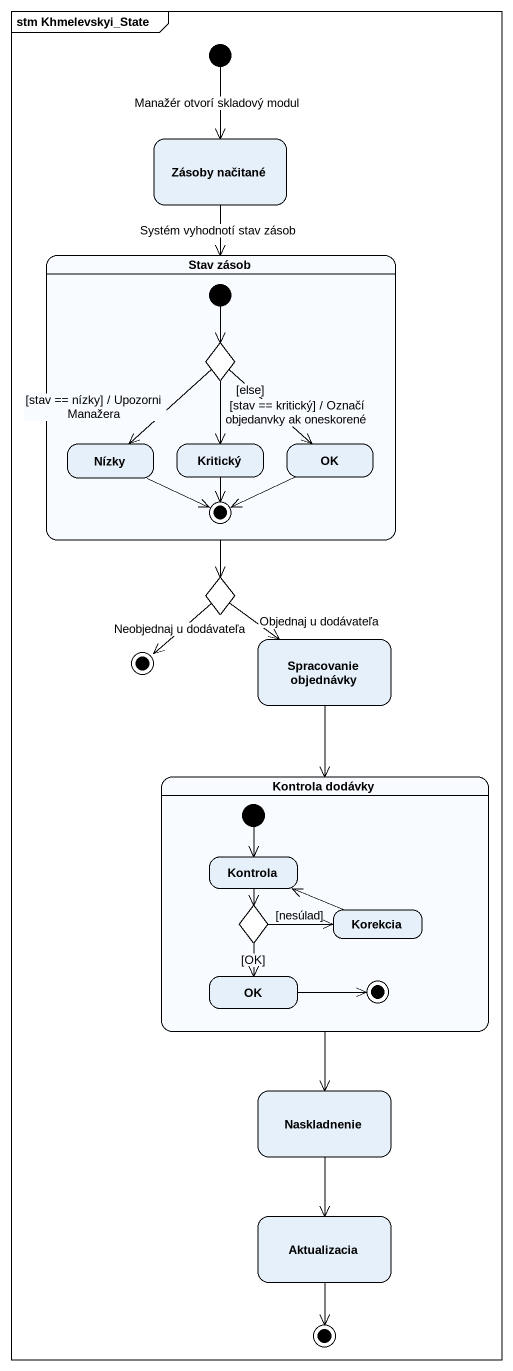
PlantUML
@startuml
mainframe stm Khmelevskyi_State
hide empty description
state "Zásoby načitané" as Zásoby_načitané
state "Stav zásob" as Stav_zásob {
  state choice1 <<choice>>
  state Nízky
  state Kritický
  state OK
  [*] --> choice1
  Nízky -right-> [*]
  Kritický --> [*]
  OK -left-> [*]
}
state choice2 <<choice>>
state final2 <<end>>
state "Spracovanie objednávky" as Spracovanie_objednávky
state "Kontrola dodávky" as Kontrola_dodávky {
  state Kontrola
  state choice3 <<choice>>
  state Korekcia
  state "OK" as OK_2
  [*] --> Kontrola
  OK_2 -right-> [*]
}
state Naskladnenie
state Aktualizacia
state final4 <<end>>
[*] --> Zásoby_načitané : Manažér otvorí skladový modul
Zásoby_načitané --> Stav_zásob : Systém vyhodnotí stav zásob
Stav_zásob --> choice2
choice1 --> Nízky : [stav == nízky] / Upozorni Manažera
choice1 --> Kritický : [stav == kritický] / Označí objedanvky ak oneskorené
choice1 --> OK : [else]
choice2 --> final2 : Neobjednaj u dodávateľa
choice2 --> Spracovanie_objednávky : Objednaj u dodávateľa
Spracovanie_objednávky --> Kontrola_dodávky
Kontrola_dodávky --> Naskladnenie
Kontrola --> choice3
choice3 -right-> Korekcia : [nesúlad]
choice3 --> OK_2 : [OK]
Korekcia -left-> Kontrola
Naskladnenie --> Aktualizacia
Aktualizacia --> final4
@enduml
